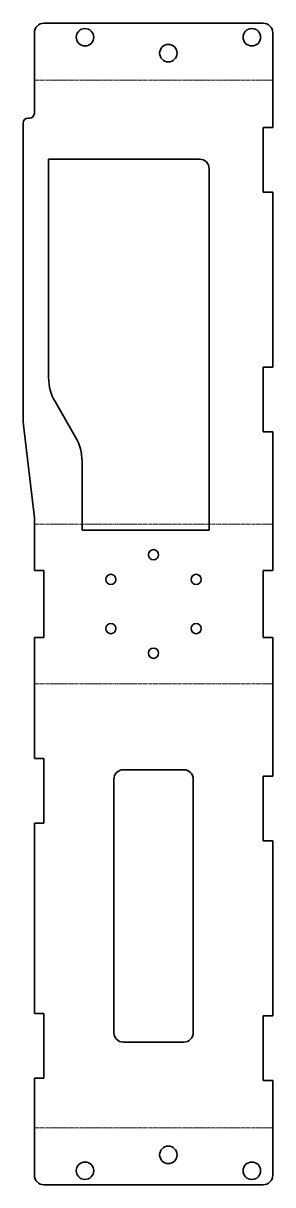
# Model space of a CAD drawing. Header units: inches. Extents: x 0 to 157, y 0 to 731.
import ezdxf

# ---------------------------------------------------------------- set-up
doc = ezdxf.new("R2010")
doc.units = ezdxf.units.IN
doc.header["$MEASUREMENT"] = 0
doc.linetypes.add('Chain', pattern=[13.68, 9.12, -1.14, 2.28, -1.14])
doc.layers.add('SIMUMAK Bend Centerline (ISO)', color=7, linetype='Chain', lineweight=9)
doc.layers.add('SIMUMAK Visible (ISO)', color=7, linetype='Continuous', lineweight=35)

# ---------------------------------------------------------------- blocks, each defined once
blk = doc.blocks.new('SMB-01-ESRC-03_Sheet_3_SMB-01-ESRC-03 (desplegada)')
at = {"layer": 'SIMUMAK Bend Centerline (ISO)', "ltscale": 0.263158}
for p, q in [((78.5, 329.64), (-71.5, 329.64)), ((78.5, 50.33), (-71.5, 50.33)), ((-71.5, -50.33), (78.5, -50.33)), ((78.5, -329.64), (-71.5, -329.64))]:
    blk.add_line(p, q, dxfattribs=at)
at = {"layer": 'SIMUMAK Visible (ISO)'}
for p, q in [((72.5, 365.47), (-65.5, 365.47)), ((-71.5, 359.47), (-71.5, 308.68)), ((78.5, 359.47), (78.5, 299.81)), ((-78.5, 302.68), (-78.5, 116.03)), ((-74.5, 305.68), (-75.5, 305.68)), ((72.5, 259.11), (72.5, 299.81)), ((72.5, 299.81), (78.5, 299.81)), ((-62.5, 279.93), (32.5, 279.93)), ((-62.5, 142.33), (-62.5, 279.93)), ((38.5, 273.93), (38.5, 46.37)), ((78.5, 259.11), (72.5, 259.11)), ((78.5, 259.11), (78.5, 149.13)), ((72.5, 108.43), (72.5, 149.13)), ((72.5, 149.13), (78.5, 149.13)), ((-45.52, 104.88), (-58.48, 127.33)), ((-78.3, 112.56), (-71.5, 54.29)), ((78.5, 108.43), (72.5, 108.43)), ((78.5, 108.43), (78.5, 21)), ((-41.5, 46.37), (-41.5, 89.88)), ((-71.5, 21), (-71.5, 54.29)), ((38.5, 46.37), (-41.5, 46.37)), ((-71.5, 21), (-65.5, 21)), ((-65.5, 21), (-65.5, -21)), ((72.5, -21), (72.5, 21)), ((72.5, 21), (78.5, 21)), ((-71.5, -97.21), (-71.5, -21)), ((-65.5, -21), (-71.5, -21)), ((78.5, -21), (72.5, -21)), ((78.5, -21), (78.5, -108.43)), ((-71.5, -97.21), (-65.5, -97.21)), ((-65.5, -97.21), (-65.5, -137.91)), ((-15.5, -104.29), (22.5, -104.29)), ((72.5, -149.13), (72.5, -108.43)), ((72.5, -108.43), (78.5, -108.43)), ((-21.5, -269.68), (-21.5, -110.29)), ((28.5, -110.29), (28.5, -269.68)), ((-71.5, -257.59), (-71.5, -137.91)), ((-65.5, -137.91), (-71.5, -137.91)), ((78.5, -149.13), (72.5, -149.13)), ((78.5, -149.13), (78.5, -259.11)), ((-71.5, -257.59), (-65.5, -257.59)), ((-65.5, -257.59), (-65.5, -298.29)), ((72.5, -299.81), (72.5, -259.11)), ((72.5, -259.11), (78.5, -259.11)), ((22.5, -275.68), (-15.5, -275.68)), ((-71.5, -359.47), (-71.5, -298.29)), ((-65.5, -298.29), (-71.5, -298.29)), ((78.5, -299.81), (72.5, -299.81)), ((78.5, -359.47), (78.5, -299.81)), ((-65.5, -365.47), (72.5, -365.47))]:
    blk.add_line(p, q, dxfattribs=at)
for centre, radius in [((-39.67, 356.65), 5.5), ((65.33, 356.65), 5.5), ((12.83, 346.65), 5.5), ((3.5, 31), 3.2), ((-23.35, 15.5), 3.2), ((30.35, 15.5), 3.2), ((-23.35, -15.5), 3.2), ((30.35, -15.5), 3.2), ((3.5, -31), 3.2), ((12.83, -346.65), 5.5), ((-39.67, -356.65), 5.5), ((65.33, -356.65), 5.5)]:
    blk.add_circle(centre, radius, dxfattribs=at)
at = {"layer": 'SIMUMAK Visible (ISO)', "extrusion": (0, 0, -1)}
for centre, radius, start, end in [((65.5, 359.47), 6, 0, 90), ((-72.5, 359.47), 6, 90, 180), ((75.5, 302.68), 3, 0, 90), ((48.5, 116.03), 30, 353.34557, 360), ((71.5, 89.88), 30, 150, 180), ((65.5, -359.47), 6, 270, 360), ((-72.5, -359.47), 6, 180, 270)]:
    blk.add_arc(centre, radius, start, end, dxfattribs=at)
at = {"layer": 'SIMUMAK Visible (ISO)'}
for centre, radius, start, end in [((-74.5, 308.68), 3, 270, 0), ((32.5, 273.93), 6, 0, 90), ((-32.5, 142.33), 30, 180, 210), ((-15.5, -110.29), 6, 90, 180), ((22.5, -110.29), 6, 0, 90), ((-15.5, -269.68), 6, 180, 270), ((22.5, -269.68), 6, 270, 360)]:
    blk.add_arc(centre, radius, start, end, dxfattribs=at)

msp = doc.modelspace()

# ---------------------------------------------------------------- block references
msp.add_blockref('SMB-01-ESRC-03_Sheet_3_SMB-01-ESRC-03 (desplegada)', (78.5, 365.47))

doc.saveas('drawing.dxf')
